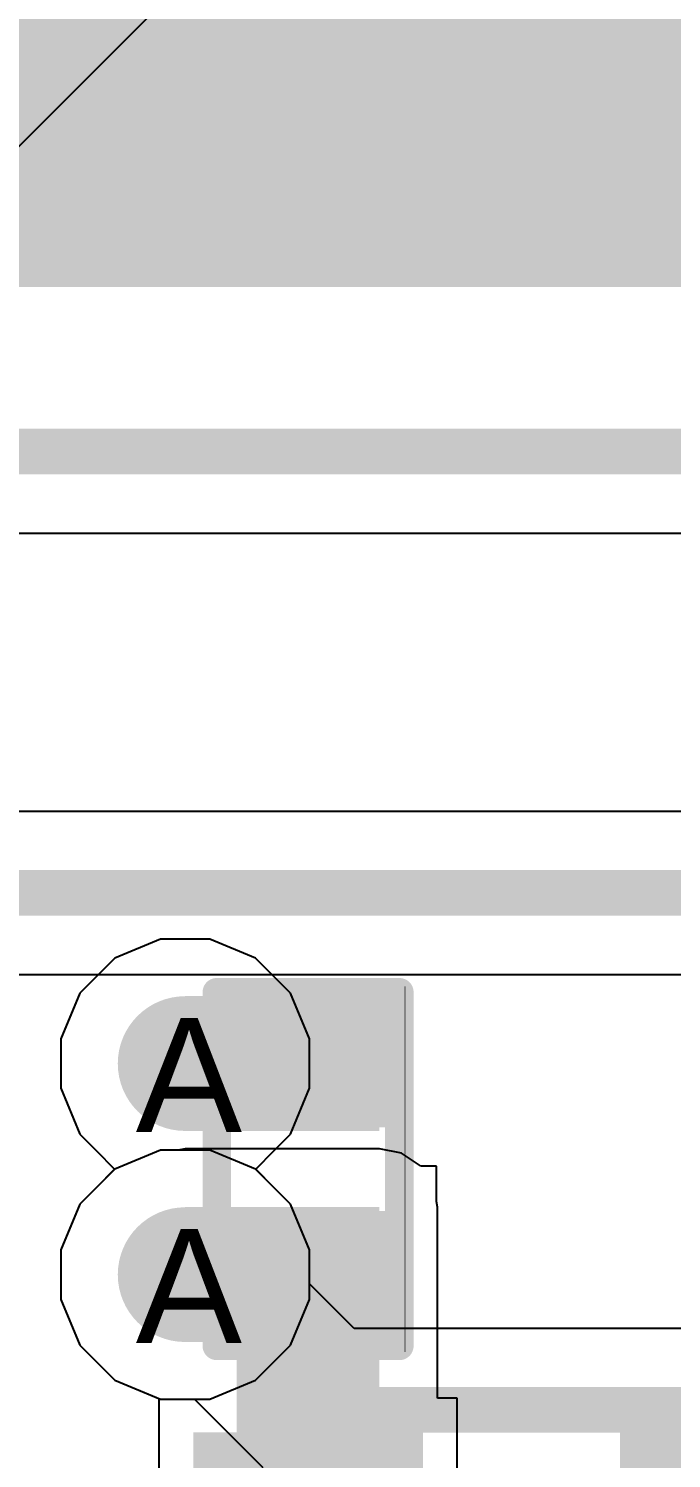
# Model space of a CAD drawing. Header units: inches. Extents: x 0 to 5271, y 0 to 5417.
# Drawn here: x 114.05 to 116.91, y 50.61 to 56.98 of the extents above; entities that cross this region are included whole.
import ezdxf

# ---------------------------------------------------------------- set-up
doc = ezdxf.new("R2010")
doc.units = ezdxf.units.IN
for name, color, linetype in [('Bottom Layer', 5, 'Continuous'), ('Bottom Overlay', 54, 'Continuous'), ('Bottom Paste', 16, 'Continuous'), ('Bottom Solder', 6, 'Continuous'), ('Drill Drawing', 1, 'Continuous'), ('L2_GND1', 16, 'Continuous'), ('L3_SIG1', 76, 'Continuous'), ('L4_PWR', 90, 'Continuous'), ('L5_GND2', 156, 'Continuous'), ('L6_SIG2', 130, 'Continuous'), ('L7_GND3', 216, 'Continuous'), ('Top Layer', 1, 'Continuous'), ('Via Holes', 16, 'Continuous')]:
    doc.layers.add(name, color=color, linetype=linetype)
doc.styles.add('Arial', font='', dxfattribs={"height": 0.2})
doc.styles.get('Arial').set_extended_font_data('Arial')

# ---------------------------------------------------------------- blocks, each defined once
blk = doc.blocks.new('RES_0402_B_482')
at = {"layer": 'Bottom Layer'}
for points in [[(-0.2413, 0.3175), (-0.2413, -0.3175), (-0.6985, -0.3175), (-0.6985, 0.3175)], [(0.6985, 0.3175), (0.6985, -0.3175), (0.2413, -0.3175), (0.2413, 0.3175)]]:
    blk.add_hatch(color=5, dxfattribs=at).paths.add_polyline_path(points)
at = {"layer": 'Bottom Paste'}
for points in [[(-0.2413, 0.3175), (-0.2413, -0.3175), (-0.6985, -0.3175), (-0.6985, 0.3175)], [(0.6985, 0.3175), (0.6985, -0.3175), (0.2413, -0.3175), (0.2413, 0.3175)]]:
    blk.add_hatch(color=16, dxfattribs=at).paths.add_polyline_path(points)
at = {"layer": 'Bottom Solder'}
for points in [[(-0.1863, 0.3725), (-0.1863, -0.3725), (-0.7535, -0.3725), (-0.7535, 0.3725)], [(0.7535, 0.3725), (0.7535, -0.3725), (0.1863, -0.3725), (0.1863, 0.3725)]]:
    blk.add_hatch(color=6, dxfattribs=at).paths.add_polyline_path(points)
at = {"layer": 'Bottom Overlay'}
for points in [[(-0.7874, -0.4064, 0.127, 0.127, 0), (-0.7874, 0.4064, 0.127, 0.127, 0)], [(0.7874, 0.4064, 0.127, 0.127, 0), (-0.7874, 0.4064, 0.127, 0.127, 0)], [(0.7874, -0.4064, 0.127, 0.127, 0), (0.7874, 0.4064, 0.127, 0.127, 0)], [(0.8128, 0.4318, 0.00323, 0.00323, 0), (-0.8128, 0.4318, 0.00323, 0.00323, 0)], [(0.7874, -0.4064, 0.127, 0.127, 0), (-0.7874, -0.4064, 0.127, 0.127, 0)]]:
    blk.add_lwpolyline(points, format="xyseb", dxfattribs=at)
for points in [[(-0.8191, 0.4064, 0.0635, 0.0635, 1), (-0.7556, 0.4064, 0.0635, 0.0635, 1)], [(-0.8191, 0.4064, 0.0635, 0.0635, 1), (-0.7556, 0.4064, 0.0635, 0.0635, 1)], [(0.7557, 0.4064, 0.0635, 0.0635, 1), (0.8192, 0.4064, 0.0635, 0.0635, 1)], [(0.7557, 0.4064, 0.0635, 0.0635, 1), (0.8192, 0.4064, 0.0635, 0.0635, 1)], [(-0.8136, 0.4318, 0.00161, 0.00161, 1), (-0.812, 0.4318, 0.00161, 0.00161, 1)], [(0.812, 0.4318, 0.00161, 0.00161, 1), (0.8136, 0.4318, 0.00161, 0.00161, 1)], [(-0.8191, -0.4064, 0.0635, 0.0635, 1), (-0.7556, -0.4064, 0.0635, 0.0635, 1)], [(-0.8191, -0.4064, 0.0635, 0.0635, 1), (-0.7556, -0.4064, 0.0635, 0.0635, 1)], [(0.7557, -0.4064, 0.0635, 0.0635, 1), (0.8192, -0.4064, 0.0635, 0.0635, 1)], [(0.7557, -0.4064, 0.0635, 0.0635, 1), (0.8192, -0.4064, 0.0635, 0.0635, 1)]]:
    blk.add_lwpolyline(points, format="xyseb", close=True, dxfattribs=at)
blk = doc.blocks.new('SOT_23_B_508')
at = {"layer": 'Bottom Layer'}
for points in [[(-1.36, 1.46), (-0.54, 1.46), (-0.54, 0.54), (-1.36, 0.54)], [(0.54, 1.46), (1.36, 1.46), (1.36, 0.54), (0.54, 0.54)], [(-0.41, -0.54), (0.41, -0.54), (0.41, -1.46), (-0.41, -1.46)]]:
    blk.add_hatch(color=5, dxfattribs=at).paths.add_polyline_path(points)
at = {"layer": 'Bottom Paste'}
for points in [[(-1.36, 1.46), (-0.54, 1.46), (-0.54, 0.54), (-1.36, 0.54)], [(0.54, 1.46), (1.36, 1.46), (1.36, 0.54), (0.54, 0.54)], [(-0.41, -0.54), (0.41, -0.54), (0.41, -1.46), (-0.41, -1.46)]]:
    blk.add_hatch(color=16, dxfattribs=at).paths.add_polyline_path(points)
at = {"layer": 'Bottom Solder'}
for points in [[(-1.4616, 1.5616), (-0.4384, 1.5616), (-0.4384, 0.4384), (-1.4616, 0.4384)], [(0.4384, 1.5616), (1.4616, 1.5616), (1.4616, 0.4384), (0.4384, 0.4384)], [(-0.5116, -0.4384), (0.5116, -0.4384), (0.5116, -1.5616), (-0.5116, -1.5616)]]:
    blk.add_hatch(color=6, dxfattribs=at).paths.add_polyline_path(points)
at = {"layer": 'Bottom Overlay'}
for points in [[(-1.6764, 1.2954, 0.127, 0.127, 0), (-1.5494, 1.1684, 0.127, 0.127, 0)], [(-1.6764, 1.0414, 0.127, 0.127, 0), (-1.6764, 1.2954, 0.127, 0.127, 0)], [(-1.6764, 1.0414, 0.127, 0.127, 0), (-1.5494, 1.1684, 0.127, 0.127, 0)], [(-0.3302, 0.7874, 0.127, 0.127, 0), (0.3302, 0.7874, 0.127, 0.127, 0)], [(-1.5494, -0.8128, 0.127, 0.127, 0), (-1.5494, 0.5842, 0.127, 0.127, 0)], [(1.5494, -0.8128, 0.127, 0.127, 0), (1.5494, 0.5842, 0.127, 0.127, 0)], [(-1.5494, -0.8128, 0.127, 0.127, 0), (-0.5588, -0.8128, 0.127, 0.127, 0)], [(0.5588, -0.8128, 0.127, 0.127, 0), (1.5494, -0.8128, 0.127, 0.127, 0)]]:
    blk.add_lwpolyline(points, format="xyseb", dxfattribs=at)
for points in [[(-1.7081, 1.2954, 0.0635, 0.0635, 1), (-1.6446, 1.2954, 0.0635, 0.0635, 1)], [(-1.7081, 1.2954, 0.0635, 0.0635, 1), (-1.6446, 1.2954, 0.0635, 0.0635, 1)], [(-1.5811, 1.1684, 0.0635, 0.0635, 1), (-1.5176, 1.1684, 0.0635, 0.0635, 1)], [(-1.5811, 1.1684, 0.0635, 0.0635, 1), (-1.5176, 1.1684, 0.0635, 0.0635, 1)], [(-1.7081, 1.0414, 0.0635, 0.0635, 1), (-1.6446, 1.0414, 0.0635, 0.0635, 1)], [(-1.7081, 1.0414, 0.0635, 0.0635, 1), (-1.6446, 1.0414, 0.0635, 0.0635, 1)], [(-0.3619, 0.7874, 0.0635, 0.0635, 1), (-0.2984, 0.7874, 0.0635, 0.0635, 1)], [(0.2985, 0.7874, 0.0635, 0.0635, 1), (0.362, 0.7874, 0.0635, 0.0635, 1)], [(-1.5811, 0.5842, 0.0635, 0.0635, 1), (-1.5176, 0.5842, 0.0635, 0.0635, 1)], [(1.5177, 0.5842, 0.0635, 0.0635, 1), (1.5812, 0.5842, 0.0635, 0.0635, 1)], [(-1.5811, -0.8128, 0.0635, 0.0635, 1), (-1.5176, -0.8128, 0.0635, 0.0635, 1)], [(-1.5811, -0.8128, 0.0635, 0.0635, 1), (-1.5176, -0.8128, 0.0635, 0.0635, 1)], [(-0.5905, -0.8128, 0.0635, 0.0635, 1), (-0.527, -0.8128, 0.0635, 0.0635, 1)], [(0.5271, -0.8128, 0.0635, 0.0635, 1), (0.5906, -0.8128, 0.0635, 0.0635, 1)], [(1.5177, -0.8128, 0.0635, 0.0635, 1), (1.5812, -0.8128, 0.0635, 0.0635, 1)], [(1.5177, -0.8128, 0.0635, 0.0635, 1), (1.5812, -0.8128, 0.0635, 0.0635, 1)]]:
    blk.add_lwpolyline(points, format="xyseb", close=True, dxfattribs=at)

msp = doc.modelspace()

# ---------------------------------------------------------------- hatches: boundary and pattern name
at = {"layer": 'Bottom Layer'}
h = msp.add_hatch(color=5, dxfattribs=at)
edge = h.paths.add_edge_path()
edge.add_arc((114.7435, 52.3676), 0.3, 0, 360)
for points in [[(115.6084, 52.0676), (115.6084, 52.6687), (114.7435, 52.6687), (114.7435, 52.0676)], [(115.6083, 51.1277), (115.6083, 51.7288), (114.7435, 51.7288), (114.7435, 51.1277)], [(114.9733, 50.1642), (115.6083, 50.1642), (115.6083, 51.6564), (114.9733, 51.6564)]]:
    msp.add_hatch(color=5, dxfattribs=at).paths.add_polyline_path(points)
h = msp.add_hatch(color=5, dxfattribs=at)
edge = h.paths.add_edge_path()
edge.add_arc((114.7435, 51.4277), 0.3, 0, 360)
at = {"layer": 'L2_GND1'}
h = msp.add_hatch(color=16, dxfattribs=at)
edge = h.paths.add_edge_path()
edge.add_arc((114.7435, 52.3676), 0.3, 0, 360)
h = msp.add_hatch(color=16, dxfattribs=at)
edge = h.paths.add_edge_path()
edge.add_arc((114.7435, 51.4277), 0.3, 0, 360)
at = {"layer": 'L3_SIG1'}
h = msp.add_hatch(color=76, dxfattribs=at)
edge = h.paths.add_edge_path()
edge.add_arc((114.7435, 52.3676), 0.3, 0, 360)
h = msp.add_hatch(color=76, dxfattribs=at)
edge = h.paths.add_edge_path()
edge.add_arc((114.7435, 51.4277), 0.3, 0, 360)
at = {"layer": 'L4_PWR'}
h = msp.add_hatch(color=90, dxfattribs=at)
edge = h.paths.add_edge_path()
edge.add_arc((114.7435, 52.3676), 0.3, 0, 360)
h = msp.add_hatch(color=90, dxfattribs=at)
edge = h.paths.add_edge_path()
edge.add_arc((114.7435, 51.4277), 0.3, 0, 360)
at = {"layer": 'L5_GND2'}
h = msp.add_hatch(color=156, dxfattribs=at)
edge = h.paths.add_edge_path()
edge.add_arc((114.7435, 52.3676), 0.3, 0, 360)
h = msp.add_hatch(color=156, dxfattribs=at)
edge = h.paths.add_edge_path()
edge.add_arc((114.7435, 51.4277), 0.3, 0, 360)
at = {"layer": 'L6_SIG2'}
h = msp.add_hatch(color=130, dxfattribs=at)
edge = h.paths.add_edge_path()
edge.add_arc((114.7435, 52.3676), 0.3, 0, 360)
h = msp.add_hatch(color=130, dxfattribs=at)
edge = h.paths.add_edge_path()
edge.add_arc((114.7435, 51.4277), 0.3, 0, 360)
at = {"layer": 'L7_GND3'}
h = msp.add_hatch(color=216, dxfattribs=at)
edge = h.paths.add_edge_path()
edge.add_arc((114.7435, 52.3676), 0.3, 0, 360)
h = msp.add_hatch(color=216, dxfattribs=at)
edge = h.paths.add_edge_path()
edge.add_arc((114.7435, 51.4277), 0.3, 0, 360)
at = {"layer": 'Top Layer'}
h = msp.add_hatch(color=1, dxfattribs=at)
edge = h.paths.add_edge_path()
edge.add_arc((114.7435, 52.3676), 0.3, 0, 360)
h = msp.add_hatch(color=1, dxfattribs=at)
edge = h.paths.add_edge_path()
edge.add_arc((114.7435, 51.4277), 0.3, 0, 360)
at = {"layer": 'Via Holes'}
h = msp.add_hatch(color=7, dxfattribs=at)
edge = h.paths.add_edge_path()
edge.add_arc((114.7435, 52.3676), 0.15, 0, 360)
h = msp.add_hatch(color=7, dxfattribs=at)
edge = h.paths.add_edge_path()
edge.add_arc((114.7435, 51.4277), 0.15, 0, 360)

# ---------------------------------------------------------------- linework, layer by layer
at = {"layer": 'Bottom Layer'}
for p, q in [((100.7509, 54.73), (119.534, 54.73)), ((117.062, 53.4899), (99.3539, 53.4899)), ((99.3539, 52.7648), (117.062, 52.7648)), ((114.6333, 51.9817), (114.4297, 51.8974)), ((114.713, 51.9817), (114.6333, 51.9817)), ((114.7435, 51.9878), (114.713, 51.9817)), ((115.6083, 51.9878), (114.7435, 51.9878)), ((115.7075, 51.9681), (115.6083, 51.9878)), ((115.7915, 51.912), (115.7075, 51.9681)), ((114.4297, 51.8974), (114.2738, 51.7416)), ((115.7925, 51.9104), (115.7915, 51.912)), ((115.8623, 51.9104), (115.7925, 51.9104)), ((115.8623, 51.7538), (115.8623, 51.9104)), ((114.2738, 51.7416), (114.1895, 51.5379)), ((115.8673, 51.7288), (115.8623, 51.7538)), ((115.8673, 50.8782), (115.8673, 51.7288)), ((114.1895, 51.5379), (114.1895, 51.3175)), ((114.1895, 51.3175), (114.2738, 51.1139)), ((114.2738, 51.1139), (114.4297, 50.9581)), ((114.4297, 50.9581), (114.6268, 50.8764)), ((114.6268, 50.8764), (114.6268, 49.4502)), ((115.9548, 50.8782), (115.8673, 50.8782)), ((115.9548, 49.4502), (115.9548, 50.8782))]:
    msp.add_line(p, q, dxfattribs=at)
for points in [[(13.6892, 56.4609, 1.27, 1.27, 0), (127.8531, 56.4609, 1.27, 1.27, 0)], [(100.33, 55.0926, 0.2032, 0.2032, 0), (125.857, 55.0926, 0.2032, 0.2032, 0)], [(98.933, 53.1274, 0.2032, 0.2032, 0), (117.4829, 53.1274, 0.2032, 0.2032, 0)]]:
    msp.add_lwpolyline(points, format="xyseb", dxfattribs=at)
at = {"layer": 'L2_GND1'}
for p, q in [((104.1571, 46.6066), (115.6079, 58.0574)), ((114.6333, 51.9817), (114.4297, 51.8974)), ((114.8537, 51.9817), (114.6333, 51.9817)), ((115.0573, 51.8974), (114.8537, 51.9817)), ((114.4297, 51.8974), (114.2738, 51.7416)), ((115.2131, 51.7416), (115.0573, 51.8974)), ((114.2738, 51.7416), (114.1895, 51.5379)), ((115.2975, 51.5379), (115.2131, 51.7416)), ((114.1895, 51.5379), (114.1895, 51.3175)), ((115.2975, 51.3175), (115.2975, 51.5379)), ((114.1895, 51.3175), (114.2738, 51.1139)), ((115.2131, 51.1139), (115.2975, 51.3175)), ((114.2738, 51.1139), (114.4297, 50.9581)), ((115.0573, 50.9581), (115.2131, 51.1139)), ((114.4297, 50.9581), (114.6333, 50.8737)), ((114.8537, 50.8737), (115.0573, 50.9581)), ((114.6333, 50.8737), (114.8537, 50.8737))]:
    msp.add_line(p, q, dxfattribs=at)
msp.add_lwpolyline([(103.9007, 46.863, 0.2032, 0.2032, 0), (115.4577, 58.42, 0.2032, 0.2032, 0)], format="xyseb", dxfattribs=at)
at = {"layer": 'L3_SIG1'}
for p, q in [((114.6333, 51.9817), (114.4297, 51.8974)), ((114.8537, 51.9817), (114.6333, 51.9817)), ((115.0573, 51.8974), (114.8537, 51.9817)), ((114.4297, 51.8974), (114.2738, 51.7416)), ((115.2131, 51.7416), (115.0573, 51.8974)), ((114.2738, 51.7416), (114.1895, 51.5379)), ((115.2975, 51.5379), (115.2131, 51.7416)), ((114.1895, 51.5379), (114.1895, 51.3175)), ((115.2975, 51.3865), (115.2975, 51.5379)), ((115.496, 51.188), (115.2975, 51.3865)), ((114.1895, 51.3175), (114.2738, 51.1139)), ((117.606, 51.188), (115.496, 51.188)), ((114.2738, 51.1139), (114.4297, 50.9581)), ((114.4297, 50.9581), (114.6333, 50.8737)), ((114.6333, 50.8737), (114.7847, 50.8737)), ((114.7847, 50.8737), (115.0894, 50.569))]:
    msp.add_line(p, q, dxfattribs=at)
for points in [[(114.7435, 51.4277, 0.2032, 0.2032, 0), (115.3458, 50.8254, 0.2032, 0.2032, 0)], [(115.3458, 50.8254, 0.2032, 0.2032, 0), (122.0894, 50.8254, 0.2032, 0.2032, 0)]]:
    msp.add_lwpolyline(points, format="xyseb", dxfattribs=at)
for points in [[(114.6927, 51.4277, 0.1016, 0.1016, 1), (114.7943, 51.4277, 0.1016, 0.1016, 1)], [(115.295, 50.8254, 0.1016, 0.1016, 1), (115.3966, 50.8254, 0.1016, 0.1016, 1)], [(115.295, 50.8254, 0.1016, 0.1016, 1), (115.3966, 50.8254, 0.1016, 0.1016, 1)]]:
    msp.add_lwpolyline(points, format="xyseb", close=True, dxfattribs=at)
at = {"layer": 'L4_PWR'}
for p, q in [((114.6333, 52.9216), (114.4297, 52.8373)), ((114.8537, 52.9216), (114.6333, 52.9216)), ((115.0573, 52.8373), (114.8537, 52.9216)), ((114.4297, 52.8373), (114.2738, 52.6814)), ((115.2131, 52.6814), (115.0573, 52.8373)), ((114.2738, 52.6814), (114.1895, 52.4778)), ((115.2975, 52.4778), (115.2131, 52.6814)), ((114.1895, 52.4778), (114.1895, 52.2574)), ((115.2975, 52.2574), (115.2975, 52.4778)), ((114.1895, 52.2574), (114.2738, 52.0538)), ((115.2131, 52.0538), (115.2975, 52.2574)), ((114.2738, 52.0538), (114.347, 51.9806)), ((115.14, 51.9806), (115.2131, 52.0538)), ((114.347, 51.9806), (114.4294, 51.8977)), ((115.0576, 51.8977), (115.14, 51.9806)), ((114.4294, 51.8977), (114.347, 51.8147)), ((115.14, 51.8147), (115.0576, 51.8977)), ((114.347, 51.8147), (114.2738, 51.7416)), ((115.2131, 51.7416), (115.14, 51.8147)), ((114.2738, 51.7416), (114.1895, 51.5379)), ((115.2975, 51.5379), (115.2131, 51.7416)), ((114.1895, 51.5379), (114.1895, 51.3175)), ((115.2975, 51.3175), (115.2975, 51.5379)), ((114.1895, 51.3175), (114.2738, 51.1139)), ((115.2131, 51.1139), (115.2975, 51.3175)), ((114.2738, 51.1139), (114.4297, 50.9581)), ((115.0573, 50.9581), (115.2131, 51.1139)), ((114.4297, 50.9581), (114.6333, 50.8737)), ((114.8537, 50.8737), (115.0573, 50.9581)), ((114.6333, 50.8737), (114.8537, 50.8737))]:
    msp.add_line(p, q, dxfattribs=at)
at = {"layer": 'L5_GND2'}
for p, q in [((114.6333, 51.9817), (114.4297, 51.8974)), ((114.8537, 51.9817), (114.6333, 51.9817)), ((115.0573, 51.8974), (114.8537, 51.9817)), ((114.4297, 51.8974), (114.2738, 51.7416)), ((115.2131, 51.7416), (115.0573, 51.8974)), ((114.2738, 51.7416), (114.1895, 51.5379)), ((115.2975, 51.5379), (115.2131, 51.7416)), ((114.1895, 51.5379), (114.1895, 51.3175)), ((115.2975, 51.3175), (115.2975, 51.5379)), ((114.1895, 51.3175), (114.2738, 51.1139)), ((115.2131, 51.1139), (115.2975, 51.3175)), ((114.2738, 51.1139), (114.4297, 50.9581)), ((115.0573, 50.9581), (115.2131, 51.1139)), ((114.4297, 50.9581), (114.6333, 50.8737)), ((114.8537, 50.8737), (115.0573, 50.9581)), ((114.6333, 50.8737), (114.8537, 50.8737))]:
    msp.add_line(p, q, dxfattribs=at)
at = {"layer": 'L6_SIG2'}
for p, q in [((114.6333, 51.9817), (114.4297, 51.8974)), ((114.8537, 51.9817), (114.6333, 51.9817)), ((115.0573, 51.8974), (114.8537, 51.9817)), ((114.4297, 51.8974), (114.2738, 51.7416)), ((115.2131, 51.7416), (115.0573, 51.8974)), ((114.2738, 51.7416), (114.1895, 51.5379)), ((115.2975, 51.5379), (115.2131, 51.7416)), ((114.1895, 51.5379), (114.1895, 51.3175)), ((115.2975, 51.3175), (115.2975, 51.5379)), ((114.1895, 51.3175), (114.2738, 51.1139)), ((115.2131, 51.1139), (115.2975, 51.3175)), ((114.2738, 51.1139), (114.4297, 50.9581)), ((115.0573, 50.9581), (115.2131, 51.1139)), ((114.4297, 50.9581), (114.6333, 50.8737)), ((114.8537, 50.8737), (115.0573, 50.9581)), ((114.6333, 50.8737), (114.8537, 50.8737))]:
    msp.add_line(p, q, dxfattribs=at)
at = {"layer": 'L7_GND3'}
for p, q in [((114.6333, 51.9817), (114.4297, 51.8974)), ((114.8537, 51.9817), (114.6333, 51.9817)), ((115.0573, 51.8974), (114.8537, 51.9817)), ((114.4297, 51.8974), (114.2738, 51.7416)), ((115.2131, 51.7416), (115.0573, 51.8974)), ((114.2738, 51.7416), (114.1895, 51.5379)), ((115.2975, 51.5379), (115.2131, 51.7416)), ((114.1895, 51.5379), (114.1895, 51.3175)), ((115.2975, 51.3175), (115.2975, 51.5379)), ((114.1895, 51.3175), (114.2738, 51.1139)), ((115.2131, 51.1139), (115.2975, 51.3175)), ((114.2738, 51.1139), (114.4297, 50.9581)), ((115.0573, 50.9581), (115.2131, 51.1139)), ((114.4297, 50.9581), (114.6333, 50.8737)), ((114.8537, 50.8737), (115.0573, 50.9581)), ((114.6333, 50.8737), (114.8537, 50.8737))]:
    msp.add_line(p, q, dxfattribs=at)
at = {"layer": 'Top Layer'}
for p, q in [((114.6333, 51.9817), (114.4297, 51.8974)), ((114.8537, 51.9817), (114.6333, 51.9817)), ((115.0573, 51.8974), (114.8537, 51.9817)), ((114.4297, 51.8974), (114.2738, 51.7416)), ((115.2131, 51.7416), (115.0573, 51.8974)), ((114.2738, 51.7416), (114.1895, 51.5379)), ((115.2975, 51.5379), (115.2131, 51.7416)), ((114.1895, 51.5379), (114.1895, 51.3175)), ((115.2975, 51.3175), (115.2975, 51.5379)), ((114.1895, 51.3175), (114.2738, 51.1139)), ((115.2131, 51.1139), (115.2975, 51.3175)), ((114.2738, 51.1139), (114.4297, 50.9581)), ((115.0573, 50.9581), (115.2131, 51.1139)), ((114.4297, 50.9581), (114.6333, 50.8737)), ((114.8537, 50.8737), (115.0573, 50.9581)), ((114.6333, 50.8737), (114.8537, 50.8737))]:
    msp.add_line(p, q, dxfattribs=at)

# ---------------------------------------------------------------- block references
at = {"rotation": 270}
msp.add_blockref('RES_0402_B_482', (115.2909, 51.8978), dxfattribs=at)
msp.add_blockref('SOT_23_B_508', (116.2408, 49.1642))

# ---------------------------------------------------------------- texts
at = {"layer": 'Drill Drawing', "style": 'Arial'}
for p in [(114.5234, 52.0629), (114.5234, 51.123)]:
    msp.add_text('A', height=0.508, dxfattribs=at).set_placement(p)

doc.saveas('drawing.dxf')
